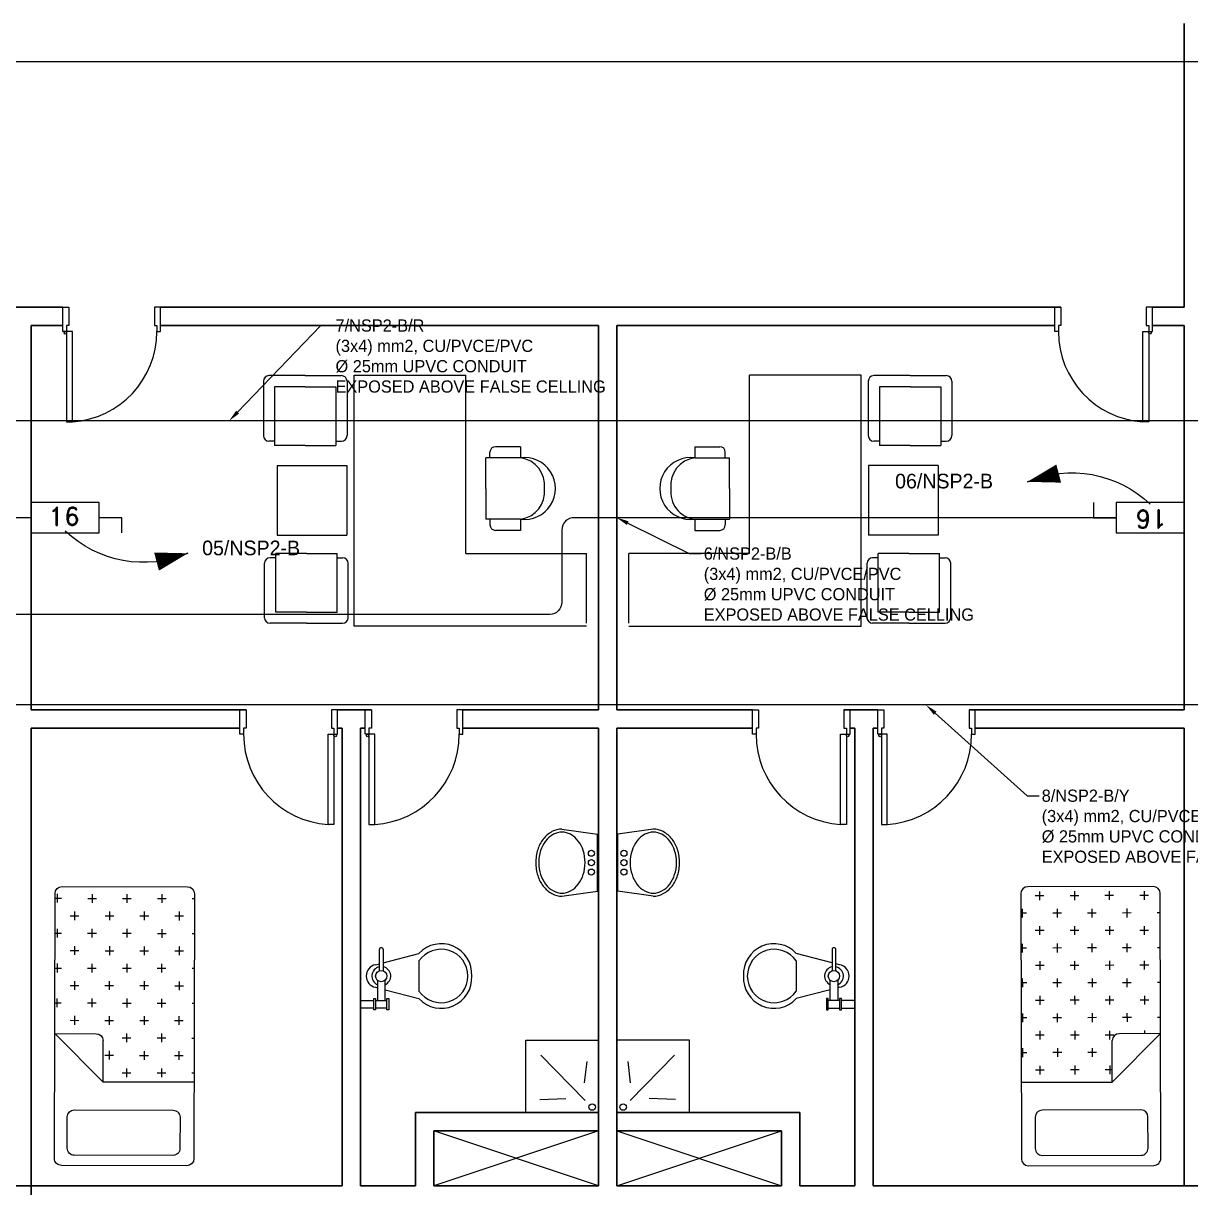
# Model space of a CAD drawing. Extents: x -15 to 163, y 313 to 399.
# Drawn here: x 65.41 to 74.98, y 367.76 to 377.4 of the extents above; entities that cross this region are included whole.
import ezdxf
from ezdxf import colors
from ezdxf.entities.mleader import LeaderData, LeaderLine
from ezdxf.enums import TextEntityAlignment as Align
from ezdxf.math import Vec2, Vec3

# ---------------------------------------------------------------- set-up
doc = ezdxf.new("R2010")
doc.units = 0
doc.header["$LTSCALE"] = 0.15
doc.layers.get('0').update_dxf_attribs({"color": 252})
for name, color, linetype in [('0 BDH', 252, 'Continuous'), ('0 CABLE TRAY', 252, 'Continuous'), ('0 DISCON', 252, 'Continuous'), ('0 sockets', 252, 'Continuous'), ('AUTOINCR', 7, 'Continuous'), ('bound', 252, 'Continuous'), ('E-SWIT-AIR', 6, 'Continuous'), ('TEXT', 3, 'Continuous')]:
    doc.layers.add(name, color=color, linetype=linetype)
for name, color, linetype, lineweight in [('anal', 252, 'Continuous', 20), ('DOOR', 252, 'Continuous', 20), ('FIXT', 252, 'Continuous', 9), ('FUR', 252, 'Continuous', 9), ('sofa', 252, 'Continuous', 9), ('wall', 252, 'Continuous', 30), ('WC', 252, 'Continuous', 9)]:
    doc.layers.add(name, color=color, linetype=linetype, lineweight=lineweight)
doc.styles.add('ROMAND', font='ROMAND.SHX')

# ---------------------------------------------------------------- blocks, each defined once
blk = doc.blocks.new('A$C48FC3568')
at = {"layer": 'FUR'}
h = blk.add_hatch(dxfattribs=at)
h.set_pattern_fill('CROSS', color=256, scale=0.5, style=0)
h.set_pattern_definition([(0, (-34.60875, 58.23435), (0.125, -0.125), [0.0625, -0.1875]), (270, (-34.5775, 58.2656), (-0.125, -0.125), [0.0625, -0.1875])])
h.paths.add_polyline_path([(1.0549, 0.7028), (1.0549, 1), (0.05, 1, 0.414214), (0, 0.95), (0, 0.05, 0.414214), (0.05, 0), (1.402, 0), (1.402, 0.6528), (1.1049, 0.6528, -0.414214)])
for p, q in [((0, 0.95), (0, 0.05)), ((1.95, 1), (0.05, 1)), ((1.402, 0.6528), (1.0549, 1)), ((1.0549, 1), (1.0549, 0.7028)), ((2, 0.05), (2, 0.95)), ((1.6023, 0.8585), (1.6023, 0.15)), ((1.877, 0.9085), (1.6523, 0.9085)), ((1.927, 0.15), (1.927, 0.8585)), ((1.402, 0.6528), (1.1049, 0.6528)), ((1.402, 0), (1.402, 0.6528)), ((1.6523, 0.1), (1.877, 0.1)), ((0.05, 0), (1.95, 0))]:
    blk.add_line(p, q, dxfattribs=at)
for centre, start, end in [((0.05, 0.95), 90, 180), ((1.95, 0.95), 360, 90), ((1.6523, 0.8585), 90, 180), ((1.877, 0.8585), 360, 90), ((1.1049, 0.7028), 180, 270), ((1.6523, 0.15), 180, 270), ((1.877, 0.15), 270, 0), ((0.05, 0.05), 180, 270), ((1.95, 0.05), 270, 360)]:
    blk.add_arc(centre, 0.05, start, end, dxfattribs=at)
blk = doc.blocks.new('ARCH')
at = {"layer": 'anal'}
for p, q in [((70.125, 368.325), (68.775, 367.875)), ((70.125, 367.875), (68.775, 368.325)), ((70.125, 368.325), (68.775, 367.875)), ((70.125, 367.875), (68.775, 368.325)), ((70.275, 367.875), (71.625, 368.325)), ((70.275, 368.325), (71.625, 367.875)), ((70.275, 367.875), (71.625, 368.325)), ((70.275, 368.325), (71.625, 367.875))]:
    blk.add_line(p, q, dxfattribs=at)
at = {"layer": 'bound', "color": 2}
blk.add_lwpolyline([(91.9019, 377.3479), (94.4258, 377.3479), (94.4258, 312.7217), (-14.9939, 312.7217), (-14.9939, 377.0896), (94.6391, 377.0896)], dxfattribs=at)
at = {"layer": 'DOOR'}
for points in [[(65.7648, 374.875), (65.7348, 374.875), (65.7348, 375.075), (65.7848, 375.075), (65.7848, 374.925), (65.7648, 374.925)], [(66.5048, 374.875), (66.5348, 374.875), (66.5348, 375.075), (66.4848, 375.075), (66.4848, 374.925), (66.5048, 374.925)], [(73.8952, 374.875), (73.8652, 374.875), (73.8652, 375.075), (73.9152, 375.075), (73.9152, 374.925), (73.8952, 374.925)], [(74.6352, 374.875), (74.6652, 374.875), (74.6652, 375.075), (74.6152, 375.075), (74.6152, 374.925), (74.6352, 374.925)], [(65.7648, 374.875), (65.7648, 374.135), (65.8129, 374.135), (65.8129, 374.875)], [(74.6352, 374.875), (74.6352, 374.135), (74.5871, 374.135), (74.5871, 374.875)], [(67.2165, 371.575), (67.1865, 371.575), (67.1865, 371.775), (67.2365, 371.775), (67.2365, 371.625), (67.2165, 371.625)], [(67.9565, 371.575), (67.9865, 371.575), (67.9865, 371.775), (67.9365, 371.775), (67.9365, 371.625), (67.9565, 371.625)], [(68.2435, 371.575), (68.2135, 371.575), (68.2135, 371.775), (68.2635, 371.775), (68.2635, 371.625), (68.2435, 371.625)], [(68.9835, 371.575), (69.0135, 371.575), (69.0135, 371.775), (68.9635, 371.775), (68.9635, 371.625), (68.9835, 371.625)], [(71.4165, 371.575), (71.3865, 371.575), (71.3865, 371.775), (71.4365, 371.775), (71.4365, 371.625), (71.4165, 371.625)], [(72.1565, 371.575), (72.1865, 371.575), (72.1865, 371.775), (72.1365, 371.775), (72.1365, 371.625), (72.1565, 371.625)], [(72.4435, 371.575), (72.4135, 371.575), (72.4135, 371.775), (72.4635, 371.775), (72.4635, 371.625), (72.4435, 371.625)], [(73.1835, 371.575), (73.2135, 371.575), (73.2135, 371.775), (73.1635, 371.775), (73.1635, 371.625), (73.1835, 371.625)], [(67.9565, 371.575), (67.9565, 370.835), (67.9085, 370.835), (67.9085, 371.575)], [(68.2435, 371.575), (68.2435, 370.835), (68.2915, 370.835), (68.2915, 371.575)], [(72.1565, 371.575), (72.1565, 370.835), (72.1085, 370.835), (72.1085, 371.575)], [(72.4435, 371.575), (72.4435, 370.835), (72.4915, 370.835), (72.4915, 371.575)]]:
    blk.add_lwpolyline(points, close=True, dxfattribs=at)
for centre in [(65.7548, 374.865), (74.6452, 374.865), (67.9665, 371.565), (68.2335, 371.565), (72.1665, 371.565), (72.4335, 371.565)]:
    blk.add_circle(centre, 0.01, dxfattribs=at)
for centre, start, end in [((65.7648, 374.875), 273.72312, 0), ((74.6352, 374.875), 180, 266.27688), ((67.9565, 371.575), 180, 266.27688), ((68.2435, 371.575), 273.72312, 0), ((72.1565, 371.575), 180, 266.27688), ((72.4435, 371.575), 273.72312, 0)]:
    blk.add_arc(centre, 0.74, start, end, dxfattribs=at)
at = {"layer": 'FIXT'}
for p, q in [((69.8256, 370.798), (70.1165, 370.7569)), ((70.1165, 370.2891), (70.1165, 370.7569)), ((70.5744, 370.798), (70.2835, 370.7569)), ((70.2835, 370.2891), (70.2835, 370.7569)), ((69.8256, 370.248), (70.1165, 370.2891)), ((70.5744, 370.248), (70.2835, 370.2891))]:
    blk.add_line(p, q, dxfattribs=at)
for centre in [(70.0668, 370.6004), (70.3332, 370.6004), (70.0668, 370.523), (70.0668, 370.4457), (70.3332, 370.523), (70.3332, 370.4457)]:
    blk.add_circle(centre, 0.025, dxfattribs=at)
for centre, radius, start, end in [((69.8529, 370.5771), 0.2279, 118.61302, 142.7902), ((69.8529, 370.5771), 0.2029, 118.61302, 142.7902), ((69.8256, 370.6273), 0.1707, 90, 118.61302), ((69.8256, 370.6273), 0.1457, 90, 118.61302), ((69.8256, 370.6273), 0.1457, 61.38698, 90), ((69.7982, 370.5771), 0.2029, 37.2098, 61.38698), ((70.6018, 370.5771), 0.2029, 118.61302, 142.7902), ((70.5744, 370.6273), 0.1457, 90, 118.61302), ((70.5744, 370.6273), 0.1707, 61.38698, 90), ((70.5744, 370.6273), 0.1457, 61.38698, 90), ((70.5471, 370.5771), 0.2029, 37.2098, 61.38698), ((70.5471, 370.5771), 0.2279, 37.2098, 61.38698), ((69.896, 370.5444), 0.282, 142.7902, 162.54076), ((69.896, 370.5444), 0.257, 142.7902, 162.54076), ((69.7551, 370.5444), 0.257, 17.45924, 37.2098), ((70.6449, 370.5444), 0.257, 142.7902, 162.54076), ((70.504, 370.5444), 0.257, 17.45924, 37.2098), ((70.504, 370.5444), 0.282, 17.45924, 37.2098), ((69.9639, 370.523), 0.3532, 162.54076, 180), ((69.9639, 370.523), 0.3282, 162.54076, 180), ((69.6872, 370.523), 0.3282, 360, 17.45924), ((70.7128, 370.523), 0.3282, 162.54076, 180), ((70.4361, 370.523), 0.3282, 0, 17.45924), ((70.4361, 370.523), 0.3532, 360, 17.45924), ((69.9639, 370.523), 0.3532, 180, 197.45924), ((69.9639, 370.523), 0.3282, 180, 197.45924), ((69.6872, 370.523), 0.3282, 342.54076, 0), ((70.7128, 370.523), 0.3282, 180, 197.45924), ((70.4361, 370.523), 0.3282, 342.54076, 360), ((70.4361, 370.523), 0.3532, 342.54076, 0), ((69.896, 370.5017), 0.282, 197.45924, 217.2098), ((69.896, 370.5017), 0.257, 197.45924, 217.2098), ((69.7551, 370.5017), 0.257, 322.7902, 342.54076), ((70.6449, 370.5017), 0.257, 197.45924, 217.2098), ((70.504, 370.5017), 0.257, 322.7902, 342.54076), ((70.504, 370.5017), 0.282, 322.7902, 342.54076), ((69.8529, 370.469), 0.2279, 217.2098, 241.38698), ((69.8529, 370.469), 0.2029, 217.2098, 241.38698), ((69.8256, 370.4188), 0.1457, 241.38698, 270), ((69.8256, 370.4188), 0.1457, 270, 298.61302), ((69.7982, 370.469), 0.2029, 298.61302, 322.7902), ((70.6018, 370.469), 0.2029, 217.2098, 241.38698), ((70.5744, 370.4188), 0.1457, 241.38698, 270), ((70.5744, 370.4188), 0.1457, 270, 298.61302), ((70.5471, 370.469), 0.2029, 298.61302, 322.7902), ((70.5471, 370.469), 0.2279, 298.61302, 322.7902), ((69.8256, 370.4188), 0.1707, 241.38698, 270), ((70.5744, 370.4188), 0.1707, 270, 298.61302)]:
    blk.add_arc(centre, radius, start, end, dxfattribs=at)
at = {"layer": 'FUR'}
for p, q in [((67.7212, 374.5142), (67.4241, 374.5142)), ((67.7212, 374.5142), (68.0184, 374.5142)), ((68.1226, 372.4608), (68.1226, 374.518)), ((68.1226, 374.518), (69.0369, 374.518)), ((69.0369, 373.0562), (69.0369, 374.518)), ((71.3631, 373.0562), (71.3631, 374.518)), ((72.2774, 374.518), (71.3631, 374.518)), ((72.2774, 372.4608), (72.2774, 374.518)), ((72.6788, 374.5142), (72.3816, 374.5142)), ((72.6788, 374.5142), (72.9759, 374.5142)), ((67.3784, 374.4685), (67.3784, 374.0227)), ((67.4698, 374.4227), (67.4698, 373.9427)), ((67.7212, 374.4227), (67.4698, 374.4227)), ((67.7212, 374.4227), (67.9727, 374.4227)), ((67.9727, 374.4227), (67.9727, 373.9427)), ((68.0641, 374.4685), (68.0641, 374.0227)), ((72.3359, 374.4685), (72.3359, 374.0227)), ((72.6788, 374.4227), (72.4273, 374.4227)), ((72.4273, 374.4227), (72.4273, 373.9427)), ((72.6788, 374.4227), (72.9302, 374.4227)), ((72.9302, 374.4227), (72.9302, 373.9427)), ((73.0216, 374.4685), (73.0216, 374.0227)), ((67.4698, 373.977), (67.4241, 373.977)), ((67.7212, 373.9427), (67.4698, 373.9427)), ((67.7212, 373.9427), (67.9727, 373.9427)), ((67.9727, 373.977), (68.0184, 373.977)), ((72.4273, 373.977), (72.3816, 373.977)), ((72.6788, 373.9427), (72.4273, 373.9427)), ((72.6788, 373.9427), (72.9302, 373.9427)), ((72.9302, 373.977), (72.9759, 373.977)), ((69.4856, 373.8406), (69.2013, 373.8406)), ((69.2013, 373.5892), (69.2013, 373.8406)), ((69.2355, 373.8406), (69.2355, 373.8863)), ((69.4856, 373.932), (69.2813, 373.932)), ((69.4856, 373.932), (69.4856, 373.8406)), ((70.9144, 373.932), (70.9144, 373.8406)), ((70.9144, 373.932), (71.1187, 373.932)), ((70.9144, 373.8406), (71.1987, 373.8406)), ((71.1645, 373.8406), (71.1645, 373.8863)), ((71.1987, 373.5892), (71.1987, 373.8406)), ((67.4902, 373.7774), (67.4902, 373.206)), ((67.4902, 373.7774), (68.0616, 373.7774)), ((68.0616, 373.7774), (68.0616, 373.206)), ((72.3384, 373.7774), (72.3384, 373.206)), ((72.9098, 373.7774), (72.3384, 373.7774)), ((72.9098, 373.7774), (72.9098, 373.206)), ((69.2013, 373.5892), (69.2013, 373.3377)), ((71.1987, 373.5892), (71.1987, 373.3377)), ((69.4856, 373.3377), (69.2013, 373.3377)), ((69.2355, 373.3377), (69.2355, 373.292)), ((69.4856, 373.3377), (69.4856, 373.2463)), ((70.9144, 373.3377), (71.1987, 373.3377)), ((70.9144, 373.3377), (70.9144, 373.2463)), ((71.1645, 373.3377), (71.1645, 373.292)), ((67.4902, 373.206), (68.0616, 373.206)), ((69.4856, 373.2463), (69.2813, 373.2463)), ((70.9144, 373.2463), (71.1187, 373.2463)), ((72.9098, 373.206), (72.3384, 373.206)), ((67.388, 372.5305), (67.388, 372.9762)), ((67.4794, 373.0219), (67.4337, 373.0219)), ((67.7308, 373.0562), (67.4794, 373.0562)), ((67.4794, 372.5762), (67.4794, 373.0562)), ((67.7308, 373.0562), (67.9823, 373.0562)), ((67.9823, 372.5762), (67.9823, 373.0562)), ((67.9823, 373.0219), (68.028, 373.0219)), ((68.0737, 372.5305), (68.0737, 372.9762)), ((69.0369, 373.0562), (70.0272, 373.0562)), ((70.0272, 372.4847), (70.0272, 373.0562)), ((71.3631, 373.0562), (70.3728, 373.0562)), ((70.3728, 372.4847), (70.3728, 373.0562)), ((72.3263, 372.5305), (72.3263, 372.9762)), ((72.4177, 373.0219), (72.372, 373.0219)), ((72.6692, 373.0562), (72.4177, 373.0562)), ((72.4177, 372.5762), (72.4177, 373.0562)), ((72.6692, 373.0562), (72.9206, 373.0562)), ((72.9206, 372.5762), (72.9206, 373.0562)), ((72.9206, 373.0219), (72.9663, 373.0219)), ((73.012, 372.5305), (73.012, 372.9762)), ((67.7308, 372.5762), (67.4794, 372.5762)), ((67.7308, 372.5762), (67.9823, 372.5762)), ((72.6692, 372.5762), (72.4177, 372.5762)), ((72.6692, 372.5762), (72.9206, 372.5762)), ((67.7308, 372.4847), (67.4337, 372.4847)), ((67.7308, 372.4847), (68.028, 372.4847)), ((70.0272, 372.4608), (68.1226, 372.4608)), ((70.3728, 372.4608), (72.2774, 372.4608)), ((72.6692, 372.4847), (72.372, 372.4847)), ((72.6692, 372.4847), (72.9663, 372.4847))]:
    blk.add_line(p, q, dxfattribs=at)
for centre, radius, start, end in [((67.4241, 374.4685), 0.0457, 90, 180), ((68.0184, 374.4685), 0.0457, 0, 90), ((72.3816, 374.4685), 0.0457, 90, 180), ((72.9759, 374.4685), 0.0457, 360, 90), ((67.4241, 374.0227), 0.0457, 180, 270), ((68.0184, 374.0227), 0.0457, 270, 0), ((72.3816, 374.0227), 0.0457, 180, 270), ((72.9759, 374.0227), 0.0457, 270, 360), ((69.2813, 373.8863), 0.0457, 90, 180), ((69.519, 373.5892), 0.2536, 262.43339, 97.56661), ((69.4577, 373.6171), 0.2253, 352.88231, 82.88231), ((70.881, 373.5892), 0.2536, 82.43339, 277.56661), ((70.9423, 373.6171), 0.2253, 97.11769, 187.11769), ((71.1187, 373.8863), 0.0457, 360, 90), ((69.4577, 373.5612), 0.2253, 277.11769, 7.11769), ((70.9423, 373.5612), 0.2253, 172.88231, 262.88231), ((69.2813, 373.292), 0.0457, 180, 270), ((71.1187, 373.292), 0.0457, 270, 360), ((67.4337, 372.9762), 0.0457, 90, 180), ((68.028, 372.9762), 0.0457, 360, 90), ((72.372, 372.9762), 0.0457, 90, 180), ((72.9663, 372.9762), 0.0457, 0, 90), ((67.4337, 372.5305), 0.0457, 180, 270), ((68.028, 372.5305), 0.0457, 270, 360), ((72.372, 372.5305), 0.0457, 180, 270), ((72.9663, 372.5305), 0.0457, 270, 0)]:
    blk.add_arc(centre, radius, start, end, dxfattribs=at)
at = {"layer": 'sofa'}
for p, q in [((69.5284, 369.0689), (70.1268, 369.0689)), ((69.5284, 368.4689), (69.5284, 369.0689)), ((70.8716, 369.0689), (70.2732, 369.0689)), ((70.8716, 368.4689), (70.8716, 369.0689)), ((70.0156, 368.574), (69.6512, 368.9459)), ((70.3844, 368.574), (70.7488, 368.9459)), ((70.0117, 368.7197), (70.0309, 368.8922)), ((70.3883, 368.7197), (70.3691, 368.8922)), ((69.6435, 368.5817), (69.8583, 368.5893)), ((70.7565, 368.5817), (70.5417, 368.5893))]:
    blk.add_line(p, q, dxfattribs=at)
for centre in [(70.0731, 368.5203), (70.3269, 368.5203)]:
    blk.add_circle(centre, 0.0268, dxfattribs=at)
at = {"layer": 'wall'}
for p, q in [((74.925, 375.075), (74.925, 377.4)), ((65.325, 375.075), (65.7348, 375.075)), ((66.5348, 375.075), (70.275, 375.075)), ((73.9152, 375.075), (70.125, 375.075)), ((74.925, 375.075), (74.6652, 375.075)), ((65.475, 374.925), (65.7348, 374.925)), ((65.475, 371.775), (65.475, 374.925)), ((66.5348, 374.925), (70.125, 374.925)), ((70.125, 374.925), (70.125, 371.775)), ((70.125, 374.925), (70.125, 371.775)), ((70.275, 374.925), (70.275, 371.775)), ((70.275, 374.925), (70.275, 371.775)), ((73.8652, 374.925), (70.275, 374.925)), ((74.925, 374.925), (74.6652, 374.925)), ((74.925, 371.775), (74.925, 374.925)), ((67.2365, 371.775), (65.475, 371.775)), ((68.2635, 371.775), (67.9865, 371.775)), ((70.125, 371.775), (69.0135, 371.775)), ((70.275, 371.775), (71.3865, 371.775)), ((72.1365, 371.775), (72.4135, 371.775)), ((73.1635, 371.775), (74.925, 371.775)), ((67.1865, 371.625), (65.475, 371.625)), ((65.475, 367.8), (65.475, 371.625)), ((68.025, 371.625), (67.9865, 371.625)), ((68.025, 371.625), (68.025, 367.875)), ((68.2135, 371.625), (68.175, 371.625)), ((68.175, 371.625), (68.175, 367.875)), ((70.125, 371.625), (69.0135, 371.625)), ((69.5835, 371.625), (69.5635, 371.625)), ((70.125, 371.625), (70.125, 368.475)), ((70.125, 371.625), (70.125, 367.875)), ((70.275, 371.625), (70.275, 368.475)), ((70.275, 371.625), (71.3865, 371.625)), ((70.275, 371.625), (70.275, 367.875)), ((70.8165, 371.625), (70.8365, 371.625)), ((72.1865, 371.625), (72.225, 371.625)), ((72.225, 371.625), (72.225, 367.875)), ((72.375, 371.625), (72.4135, 371.625)), ((72.375, 371.625), (72.375, 367.875)), ((73.2135, 371.625), (74.925, 371.625)), ((74.925, 367.875), (74.925, 371.625)), ((70.125, 368.475), (68.625, 368.475)), ((68.625, 368.475), (68.625, 367.875)), ((70.275, 368.475), (71.775, 368.475)), ((71.775, 368.475), (71.775, 367.875)), ((70.125, 368.325), (68.775, 368.325)), ((68.775, 368.325), (68.775, 367.875)), ((70.125, 368.325), (70.125, 367.875)), ((70.275, 368.325), (71.625, 368.325)), ((71.625, 368.325), (71.625, 367.875)), ((65.25, 367.875), (68.025, 367.875)), ((68.175, 367.875), (68.625, 367.875)), ((68.775, 367.875), (70.125, 367.875)), ((70.275, 367.875), (71.625, 367.875)), ((71.775, 367.875), (72.225, 367.875)), ((72.375, 367.875), (77.35, 367.875))]:
    blk.add_line(p, q, dxfattribs=at)
at = {"layer": 'WC'}
for p, q in [((68.3294, 369.6371), (68.3294, 369.81)), ((68.3603, 369.81), (68.3603, 369.6371)), ((72.0397, 369.81), (72.0397, 369.6371)), ((72.0706, 369.6371), (72.0706, 369.81)), ((68.2985, 369.6865), (68.3297, 369.6946)), ((68.3606, 369.7027), (68.6538, 369.7792)), ((68.6538, 369.7174), (68.6538, 369.4703)), ((72.0394, 369.7027), (71.7462, 369.7792)), ((71.7462, 369.7174), (71.7462, 369.4703)), ((72.1015, 369.6865), (72.0703, 369.6946)), ((68.314, 369.5597), (68.314, 369.3931)), ((68.3758, 369.3931), (68.3758, 369.5593)), ((72.0242, 369.3931), (72.0242, 369.5593)), ((72.086, 369.5597), (72.086, 369.3931)), ((68.2831, 369.4085), (68.2985, 369.4085)), ((68.2831, 369.3158), (68.2831, 369.4085)), ((68.2985, 369.5012), (68.3144, 369.497)), ((68.2985, 369.4085), (68.2985, 369.3158)), ((68.3756, 369.4811), (68.6538, 369.4085)), ((68.3912, 369.3158), (68.3912, 369.4085)), ((68.3912, 369.4085), (68.4067, 369.4085)), ((68.4067, 369.4085), (68.4067, 369.3158)), ((72.0244, 369.4811), (71.7462, 369.4085)), ((72.0088, 369.4085), (71.9933, 369.4085)), ((71.9933, 369.4085), (71.9933, 369.3158)), ((72.0088, 369.3158), (72.0088, 369.4085)), ((72.1015, 369.5012), (72.0856, 369.497)), ((72.1015, 369.4085), (72.1015, 369.3158)), ((72.1169, 369.4085), (72.1015, 369.4085)), ((72.1169, 369.3158), (72.1169, 369.4085)), ((68.175, 369.3931), (68.2831, 369.3931)), ((68.2831, 369.3313), (68.175, 369.3313)), ((68.2985, 369.3158), (68.2831, 369.3158)), ((68.2985, 369.3931), (68.3912, 369.3931)), ((68.3912, 369.3313), (68.2985, 369.3313)), ((68.4067, 369.3158), (68.3912, 369.3158)), ((71.9933, 369.3158), (72.0088, 369.3158)), ((72.1015, 369.3931), (72.0088, 369.3931)), ((72.0088, 369.3313), (72.1015, 369.3313)), ((72.1015, 369.3158), (72.1169, 369.3158)), ((72.225, 369.3931), (72.1169, 369.3931)), ((72.1169, 369.3313), (72.225, 369.3313))]:
    blk.add_line(p, q, dxfattribs=at)
for centre in [(68.3449, 369.5938), (72.0551, 369.5938)]:
    blk.add_circle(centre, 0.0463, dxfattribs=at)
for centre, radius, start, end in [((68.3449, 369.81), 0.0154, 360, 180), ((68.8366, 369.6086), 0.25, 356.62, 136.9828), ((68.8352, 369.5927), 0.2201, 0.3, 145.4946), ((71.5634, 369.6086), 0.25, 43.0172, 183.38), ((71.5648, 369.5927), 0.2201, 34.5054, 179.7), ((72.0551, 369.81), 0.0154, 0, 180), ((68.3155, 369.5938), 0.0942, 100.3889, 259.61114), ((68.3449, 369.5938), 0.0772, 101.423, 247.14953), ((68.3449, 369.5938), 0.0772, 293.4137, 78.1237), ((72.0551, 369.5938), 0.0772, 101.8763, 246.5863), ((72.0551, 369.5938), 0.0772, 292.85047, 78.577), ((72.0845, 369.5938), 0.0942, 280.38886, 79.6111), ((68.8366, 369.5791), 0.25, 223.01722, 3.38), ((68.8352, 369.595), 0.2201, 214.50543, 359.7), ((71.5634, 369.5791), 0.25, 176.62, 316.98278), ((71.5648, 369.595), 0.2201, 180.3, 325.49457)]:
    blk.add_arc(centre, radius, start, end, dxfattribs=at)
at = {"layer": 'FUR', "extrusion": (0, 0, -1), "xscale": 1.142857142856969, "yscale": 1.142857142856969, "zscale": -1.142857142857, "rotation": 270.1259017659578}
blk.add_blockref('A$C48FC3568', (-66.8139, 370.3252), dxfattribs=at)
at = {"layer": 'FUR', "xscale": 1.142857142856969, "yscale": 1.142857142856969, "zscale": 1.142857142856969, "rotation": 270.1259017659578}
blk.add_blockref('A$C48FC3568', (73.5861, 370.3252), dxfattribs=at)
blk = doc.blocks.new('DISCON 16 A')
at = {"layer": 'E-SWIT-AIR'}
for p, q in [((0.2785, 0.0619), (0, 0.0619)), ((0, -0.0619), (0, 0.0619)), ((0.2785, -0.0619), (0.2785, 0.0619)), ((0.3713, 0), (0.2785, 0)), ((0.3713, -0.0619), (0.3713, 0)), ((0, -0.0619), (0.2785, -0.0619))]:
    blk.add_line(p, q, dxfattribs=at)
at = {"layer": '0 DISCON', "color": 6, "linetype": 'ByBlock', "insert": (0.0707, 0.0433), "char_height": 0.075, "width": 0.110714, "attachment_point": 1, "style": 'ROMAND'}
blk.add_mtext('16', dxfattribs=at)
blk = doc.blocks.new('*U44')
at = {"transparency": 33554687}
blk.add_line((-558.4, 70.7), (-626.2, 129.6), dxfattribs=at)
blk.add_lwpolyline([(-626.2, 129.6, 0, 96, 0), (-492.9, 30.1, 96, 96, 0)], format="xyseb", dxfattribs=at)
at = {"ltscale": 0.2, "transparency": 33554687}
blk.add_arc((-214.3, 542.2), 583, 225.05092, 291.56782, dxfattribs=at)
blk = doc.blocks.new('N')
at = {"layer": 'TEXT', "transparency": 33554687, "xscale": -0.0016, "yscale": 0.0016, "zscale": 0.0016, "rotation": 68.01807446485657}
blk.add_blockref('*U44', (0, 0), dxfattribs=at)

msp = doc.modelspace()

# ---------------------------------------------------------------- linework, layer by layer
at = {"layer": '0 sockets', "color": 6, "linetype": 'ByBlock'}
for points in [[(88.2296, 373.2319), (83.3, 373.2319, -0.414214), (83.2, 373.3319), (83.2, 374.0428, 0.414214), (83.1, 374.1428), (64.0684, 374.1428)], [(65.475, 373.35), (64.904, 373.35, 0.414214), (64.85, 373.296), (64.85, 373.2849, -0.414214), (64.796, 373.2309), (64.0684, 373.2309)], [(74.3681, 373.35), (69.925, 373.35, 0.414214), (69.825, 373.25), (69.825, 372.6575, -0.414214), (69.725, 372.5575), (64.0684, 372.5575)], [(87.8061, 372.2339), (84.3, 372.2339, 0.414214), (84.2, 372.1339), (84.2, 371.915, -0.414214), (84.1, 371.815), (64.0684, 371.815)]]:
    msp.add_lwpolyline(points, format="xyb", dxfattribs=at)

# ---------------------------------------------------------------- block references
at = {"layer": '0 BDH', "color": 6, "linetype": 'ByBlock'}
for p, rotation in [((74.6466, 373.4611), 90), ((65.7534, 373.2409), 270)]:
    msp.add_blockref('N', p, dxfattribs=dict(at, rotation=rotation))
at = {"layer": '0 DISCON', "color": 6, "linetype": 'ByBlock', "xscale": 2, "yscale": 2, "zscale": 2}
msp.add_blockref('DISCON 16 A', (65.475, 373.35), dxfattribs=at)
at = {"layer": '0 DISCON', "color": 6, "linetype": 'ByBlock', "xscale": 2, "yscale": 2, "zscale": 2, "rotation": 180}
msp.add_blockref('DISCON 16 A', (74.925, 373.35), dxfattribs=at)
at = {"layer": '0 sockets', "color": 3}
msp.add_blockref('ARCH', (0, 0), dxfattribs=at)

# ---------------------------------------------------------------- texts
at = {"layer": 'AUTOINCR', "color": 4, "linetype": 'ByBlock'}
for s, p in [('06/NSP2-B', (72.5561, 373.5541)), ('05/NSP2-B', (66.8766, 373.0061))]:
    msp.add_text(s, height=0.12, dxfattribs=at).set_placement(p, align=Align.BOTTOM_LEFT)

# ---------------------------------------------------------------- leaders
at = {"layer": '0 CABLE TRAY', "color": 6, "linetype": 'ByBlock'}
ml = msp.add_multileader_mtext('Standard', dxfattribs=at)
ml.set_content('7/NSP2-B/R \\P(3x4) mm2, CU/PVCE/PVC\\P%%C 25mm UPVC CONDUIT\\PEXPOSED ABOVE FALSE CELLING', color=6)
ml.set_leader_properties()
ml.build(insert=Vec2(0, 0))
ml.multileader.update_dxf_attribs({"text_right_attachment_type": 6, "dogleg_length": 0.1, "arrow_head_size": 0.1})
ctx = ml.context
ctx.base_point, ctx.char_height, ctx.arrow_head_size, ctx.landing_gap_size = Vec3(67.9498, 374.925), 0.1, 0.1, 0.02
ctx.right_attachment = 6
notes = []
notes.append((ctx, [(0, (1, 1, 0), (67.8498, 374.925), (1, 0), 0.1, [(0, [(67.0974, 374.1428)], 0, [])])]))
ctx.mtext.insert, ctx.mtext.width, ctx.mtext.flow_direction = Vec3(67.9698, 374.975), 3.885, 5
ml = msp.add_multileader_mtext('Standard', dxfattribs=at)
ml.set_content('6/NSP2-B/B \\P(3x4) mm2, CU/PVCE/PVC\\P%%C 25mm UPVC CONDUIT\\PEXPOSED ABOVE FALSE CELLING', color=6)
ml.set_leader_properties()
ml.build(insert=Vec2(0, 0))
ml.multileader.update_dxf_attribs({"text_right_attachment_type": 6, "dogleg_length": 0.1, "arrow_head_size": 0.1})
ctx = ml.context
ctx.base_point, ctx.char_height, ctx.arrow_head_size, ctx.landing_gap_size = Vec3(70.9679, 373.0562), 0.1, 0.1, 0.02
ctx.right_attachment = 6
notes.append((ctx, [(0, (1, 1, 0), (70.8679, 373.0562), (1, 0), 0.1, [(0, [(70.275, 373.35)], 0, [])])]))
ctx.mtext.insert, ctx.mtext.width, ctx.mtext.flow_direction = Vec3(70.9879, 373.1062), 3.885, 5
ml = msp.add_multileader_mtext('Standard', dxfattribs=at)
ml.set_content('8/NSP2-B/Y\\P(3x4) mm2, CU/PVCE/PVC\\P%%C 25mm UPVC CONDUIT\\PEXPOSED ABOVE FALSE CELLING', color=6)
ml.set_leader_properties()
ml.build(insert=Vec2(0, 0))
ml.multileader.update_dxf_attribs({"text_right_attachment_type": 6, "dogleg_length": 0.1, "arrow_head_size": 0.1})
ctx = ml.context
ctx.base_point, ctx.char_height, ctx.arrow_head_size, ctx.landing_gap_size = Vec3(73.7377, 371.0716), 0.1, 0.1, 0.02
ctx.right_attachment = 6
notes.append((ctx, [(0, (1, 1, 0), (73.6377, 371.0716), (1, 0), 0.1, [(0, [(72.8098, 371.815)], 0, [])])]))
ctx.mtext.insert, ctx.mtext.width, ctx.mtext.flow_direction = Vec3(73.7577, 371.1216), 3.885, 5
for ctx, leaders in notes:
    for number, flags, end, landing, length, lines in leaders:
        leader = LeaderData()
        leader.index, (leader.has_last_leader_line, leader.has_dogleg_vector, leader.attachment_direction) = number, flags
        leader.last_leader_point, leader.dogleg_vector, leader.dogleg_length = Vec3(end), Vec3(landing), length
        for number, points, colour, breaks in lines:
            line = LeaderLine()
            line.index, line.vertices, line.color, line.breaks = number, Vec3.list(points), colors.encode_raw_color(colour), breaks
            leader.lines.append(line)
        ctx.leaders.append(leader)

doc.saveas('drawing.dxf')
